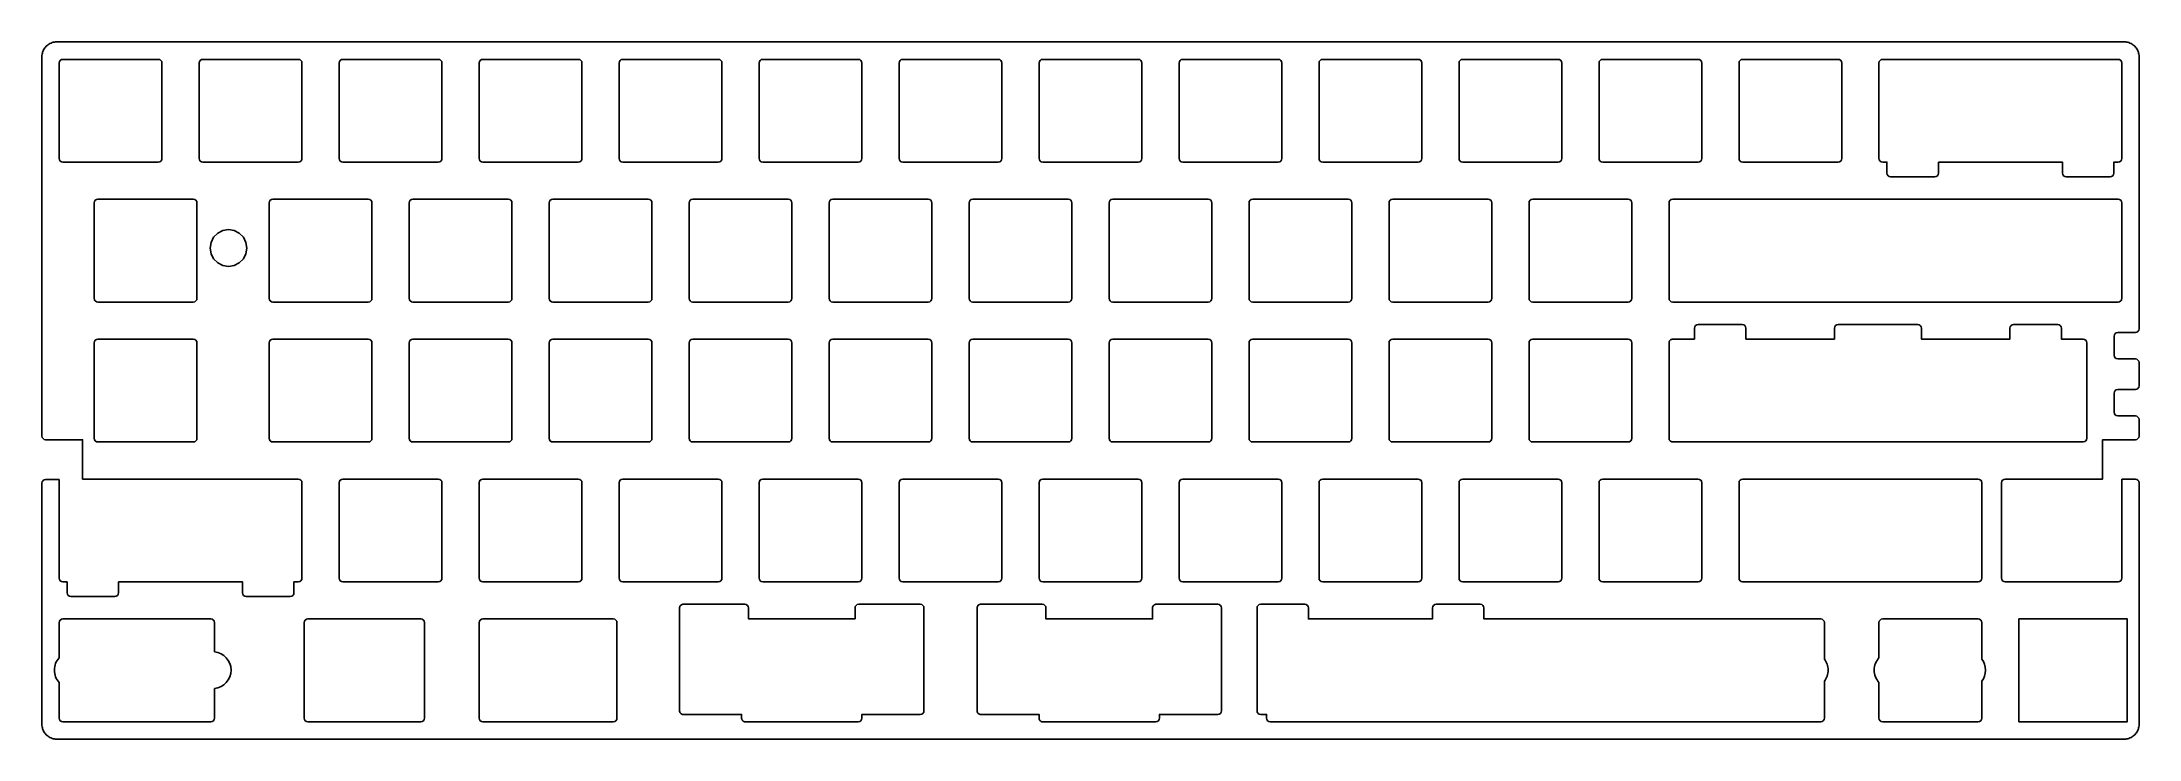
# Model space of a CAD drawing. Extents: x 32 to 318, y 5 to 100.
import ezdxf

# ---------------------------------------------------------------- set-up
doc = ezdxf.new("R2010")
doc.units = 0
doc.layers.get('0').update_dxf_attribs({"linetype": 'CONTINUOUS'})

msp = doc.modelspace()

# ---------------------------------------------------------------- linework, layer by layer
at = {"color": 1}
for points in [[(32.312917, 98.141032), (32.318914, 98.298018), (32.336906, 98.454298), (32.36795, 98.608108), (32.409931, 98.760155), (32.464964, 98.907263), (32.529875, 99.04908), (32.60678, 99.18631), (32.693916, 99.31719), (32.791988, 99.440309), (32.897821, 99.55602), (33.013885, 99.662206), (33.137004, 99.760278), (33.267884, 99.847061), (33.404762, 99.924319), (33.546931, 99.98923), (33.694039, 100.044263), (33.845733, 100.086244), (33.999896, 100.117288), (34.155824, 100.13528), (34.312809, 100.142335), (315.687309, 100.141277), (315.843236, 100.13528), (315.999164, 100.117288), (316.153327, 100.086244), (316.30608, 100.044263), (316.452129, 99.98923), (316.594298, 99.924319), (316.731176, 99.847061), (316.862056, 99.760278), (316.985175, 99.662206), (317.101239, 99.55602), (317.207072, 99.440309), (317.306202, 99.31719), (317.39228, 99.18631), (317.469185, 99.04908), (317.534096, 98.907263), (317.589129, 98.760155), (317.63111, 98.608108), (317.662154, 98.454298), (317.681204, 98.298018), (317.687201, 98.141032), (317.687201, 61.073705)], [(34.649006, 84.269139), (34.649006, 97.26932)], [(35.148891, 97.769205), (48.148719, 97.769205)], [(48.648957, 97.26932), (48.648957, 84.269139), (48.648957, 84.269139)], [(53.698958, 84.269139), (53.698958, 97.26932)], [(54.198843, 97.769205), (67.198672, 97.769205)], [(67.698909, 97.26932), (67.698909, 84.269139)], [(72.748911, 84.269139), (72.748911, 97.26932)], [(73.248795, 97.769205), (86.248624, 97.769205)], [(86.748862, 97.26932), (86.748862, 84.269139), (86.748862, 84.269139)], [(91.798863, 84.269139), (91.798863, 97.26932)], [(92.298748, 97.769205), (105.298576, 97.769205)], [(105.798814, 97.26932), (105.798814, 84.269139), (105.798814, 84.269139)], [(110.848815, 84.269139), (110.848815, 97.26932)], [(111.3487, 97.769205), (124.348529, 97.769205)], [(124.848766, 97.26932), (124.848766, 84.269139), (124.848766, 84.269139)], [(129.898768, 84.269139), (129.898768, 97.26932)], [(130.398653, 97.769205), (143.398481, 97.769205)], [(143.898719, 97.26932), (143.898719, 84.269139), (143.898719, 84.269139)], [(148.94872, 84.269139), (148.94872, 97.26932)], [(149.448605, 97.769205), (162.448434, 97.769205)], [(162.948671, 97.26932), (162.948671, 84.269139), (162.948671, 84.269139)], [(167.998673, 84.269139), (167.998673, 97.26932)], [(168.498557, 97.769205), (181.498386, 97.769205)], [(181.998624, 97.26932), (181.998624, 84.269139), (181.998624, 84.269139)], [(187.048625, 84.269139), (187.048625, 97.26932)], [(187.54851, 97.769205), (200.548338, 97.769205)], [(201.048576, 97.26932), (201.048576, 84.269139), (201.048576, 84.269139)], [(206.098577, 84.269139), (206.098577, 97.26932)], [(206.598462, 97.769205), (219.598291, 97.769205)], [(220.098528, 97.26932), (220.098528, 84.269139), (220.098528, 84.269139)], [(225.14853, 84.269139), (225.14853, 97.26932)], [(225.648414, 97.769205), (238.648243, 97.769205)], [(239.148481, 97.26932), (239.148481, 84.269139), (239.148481, 84.269139)], [(244.198482, 84.269139), (244.198482, 97.26932)], [(244.698367, 97.769205), (257.698195, 97.769205)], [(258.198433, 97.26932), (258.198433, 84.269139), (258.198433, 84.269139)], [(263.248434, 84.269139), (263.248434, 97.26932)], [(263.748319, 97.769205), (276.748148, 97.769205)], [(277.248385, 97.26932), (277.248385, 84.269139), (277.248385, 84.269139)], [(282.298387, 84.269139), (282.298387, 97.26932)], [(282.798272, 97.769205), (314.848053, 97.769205)], [(315.34829, 97.26932), (315.34829, 84.269139)], [(48.148719, 83.769254), (35.148891, 83.769254)], [(67.198672, 83.769254), (54.198843, 83.769254), (54.198843, 83.769254)], [(86.248624, 83.769254), (73.248795, 83.769254)], [(105.298576, 83.769254), (92.298748, 83.769254)], [(124.348529, 83.769254), (111.3487, 83.769254)], [(143.398481, 83.769254), (130.398653, 83.769254)], [(162.448434, 83.769254), (149.448605, 83.769254)], [(181.498386, 83.769254), (168.498557, 83.769254)], [(200.548338, 83.769254), (187.54851, 83.769254)], [(219.598291, 83.769254), (206.598462, 83.769254)], [(238.648243, 83.769254), (225.648414, 83.769254)], [(257.698195, 83.769254), (244.698367, 83.769254)], [(276.748148, 83.769254), (263.748319, 83.769254)], [(283.385292, 82.269246), (283.385292, 83.769254), (282.798272, 83.769254)], [(290.385092, 83.769254), (290.385092, 82.269246)], [(307.261233, 82.269246), (307.261233, 83.769254), (290.385092, 83.769254), (290.385092, 83.769254)], [(314.848053, 83.769254), (314.261032, 83.769254), (314.261032, 82.269246)], [(289.885207, 81.769362), (283.885177, 81.769362)], [(313.761147, 81.769362), (307.761118, 81.769362)], [(39.411494, 65.219186), (39.411494, 78.219368)], [(39.911379, 78.719253), (52.911207, 78.719253), (52.911207, 78.719253)], [(53.411445, 78.219368), (53.411445, 65.219186)], [(63.223934, 65.219186), (63.223934, 78.219368)], [(63.723819, 78.719253), (76.723648, 78.719253)], [(77.223886, 78.219368), (77.223886, 65.219186)], [(82.273887, 65.219186), (82.273887, 78.219368)], [(82.773772, 78.719253), (95.7736, 78.719253)], [(96.273838, 78.219368), (96.273838, 65.219186), (96.273838, 65.219186)], [(101.323839, 65.219186), (101.323839, 78.219368)], [(101.823724, 78.719253), (114.823553, 78.719253)], [(115.32379, 78.219368), (115.32379, 65.219186), (115.32379, 65.219186)], [(120.373792, 65.219186), (120.373792, 78.219368)], [(120.873676, 78.719253), (133.873505, 78.719253)], [(134.373743, 78.219368), (134.373743, 65.219186), (134.373743, 65.219186)], [(139.423744, 65.219186), (139.423744, 78.219368)], [(139.923629, 78.719253), (152.923457, 78.719253)], [(153.423695, 78.219368), (153.423695, 65.219186), (153.423695, 65.219186)], [(158.473696, 65.219186), (158.473696, 78.219368)], [(158.973581, 78.719253), (171.97341, 78.719253)], [(172.473647, 78.219368), (172.473647, 65.219186), (172.473647, 65.219186)], [(177.523649, 65.219186), (177.523649, 78.219368)], [(178.023534, 78.719253), (191.023362, 78.719253)], [(191.5236, 78.219368), (191.5236, 65.219186), (191.5236, 65.219186)], [(196.573601, 65.219186), (196.573601, 78.219368)], [(197.073486, 78.719253), (210.073315, 78.719253)], [(210.573552, 78.219368), (210.573552, 65.219186), (210.573552, 65.219186)], [(215.623553, 65.219186), (215.623553, 78.219368)], [(216.123438, 78.719253), (229.123267, 78.719253)], [(229.623505, 78.219368), (229.623505, 65.219186), (229.623505, 65.219186)], [(234.673506, 65.219186), (234.673506, 78.219368)], [(235.173391, 78.719253), (248.173219, 78.719253)], [(248.673457, 78.219368), (248.673457, 65.219186), (248.673457, 65.219186)], [(253.723458, 65.219186), (253.723458, 78.219368)], [(254.223343, 78.719253), (314.848053, 78.719253), (314.848053, 78.719253)], [(315.34829, 78.219368), (315.34829, 65.219186)], [(52.911207, 64.719301), (39.911379, 64.719301)], [(76.723648, 64.719301), (63.723819, 64.719301), (63.723819, 64.719301)], [(95.7736, 64.719301), (82.773772, 64.719301)], [(114.823553, 64.719301), (101.823724, 64.719301)], [(133.873505, 64.719301), (120.873676, 64.719301)], [(152.923457, 64.719301), (139.923629, 64.719301)], [(171.97341, 64.719301), (158.973581, 64.719301)], [(191.023362, 64.719301), (178.023534, 64.719301)], [(210.073315, 64.719301), (197.073486, 64.719301)], [(229.123267, 64.719301), (216.123438, 64.719301)], [(248.173219, 64.719301), (235.173391, 64.719301)], [(314.848053, 64.719301), (254.223343, 64.719301)], [(257.191608, 61.169308), (257.191608, 59.6693), (254.223343, 59.6693), (254.135502, 59.661539)], [(263.691522, 61.669192), (257.691493, 61.669192)], [(276.24156, 61.169308), (276.24156, 59.6693), (264.191407, 59.6693), (264.191407, 61.169308)], [(287.567462, 61.669192), (276.741445, 61.669192)], [(300.117501, 61.169308), (300.117501, 59.6693), (288.067347, 59.6693), (288.067347, 61.169308)], [(306.617415, 61.669192), (300.617385, 61.669192)], [(310.085565, 59.6693), (307.1173, 59.6693), (307.1173, 61.169308)], [(39.411494, 46.169234), (39.411494, 59.169415)], [(39.911379, 59.6693), (52.911207, 59.6693), (52.911207, 59.6693)], [(53.411445, 59.169415), (53.411445, 46.169234)], [(63.223934, 46.169234), (63.223934, 59.169415)], [(63.723819, 59.6693), (76.723648, 59.6693)], [(77.223886, 59.169415), (77.223886, 46.169234)], [(82.273887, 46.169234), (82.273887, 59.169415)], [(82.773772, 59.6693), (95.7736, 59.6693)], [(96.273838, 59.169415), (96.273838, 46.169234), (96.273838, 46.169234)], [(101.323839, 46.169234), (101.323839, 59.169415)], [(101.823724, 59.6693), (114.823553, 59.6693)], [(115.32379, 59.169415), (115.32379, 46.169234), (115.32379, 46.169234)], [(120.373792, 46.169234), (120.373792, 59.169415)], [(120.873676, 59.6693), (133.873505, 59.6693)], [(134.373743, 59.169415), (134.373743, 46.169234), (134.373743, 46.169234)], [(139.423744, 46.169234), (139.423744, 59.169415)], [(139.923629, 59.6693), (152.923457, 59.6693)], [(153.423695, 59.169415), (153.423695, 46.169234), (153.423695, 46.169234)], [(158.473696, 46.169234), (158.473696, 59.169415)], [(158.973581, 59.6693), (171.97341, 59.6693)], [(172.473647, 59.169415), (172.473647, 46.169234), (172.473647, 46.169234)], [(177.523649, 46.169234), (177.523649, 59.169415)], [(178.023534, 59.6693), (191.023362, 59.6693)], [(191.5236, 59.169415), (191.5236, 46.169234), (191.5236, 46.169234)], [(196.573601, 46.169234), (196.573601, 59.169415)], [(197.073486, 59.6693), (210.073315, 59.6693)], [(210.573552, 59.169415), (210.573552, 46.169234), (210.573552, 46.169234)], [(215.623553, 46.169234), (215.623553, 59.169415)], [(216.123438, 59.6693), (229.123267, 59.6693)], [(229.623505, 59.169415), (229.623505, 46.169234), (229.623505, 46.169234)], [(234.673506, 46.169234), (234.673506, 59.169415)], [(235.173391, 59.6693), (248.173219, 59.6693)], [(248.673457, 59.169415), (248.673457, 46.169234), (248.673457, 46.169234)], [(253.767908, 59.374379), (253.758383, 59.351801), (253.731219, 59.257257), (253.723458, 59.169415), (253.723458, 46.169234)], [(254.000388, 59.616384), (253.975341, 59.602625), (253.897024, 59.546887), (253.830702, 59.477037)], [(310.585802, 46.169234), (310.585802, 59.169415)], [(67.198672, 40.619348), (37.834934, 40.619348), (37.834934, 45.978382), (32.811744, 45.978382)], [(52.911207, 45.669349), (39.911379, 45.669349)], [(76.723648, 45.669349), (63.723819, 45.669349), (63.723819, 45.669349)], [(95.7736, 45.669349), (82.773772, 45.669349)], [(114.823553, 45.669349), (101.823724, 45.669349)], [(133.873505, 45.669349), (120.873676, 45.669349)], [(152.923457, 45.669349), (139.923629, 45.669349)], [(171.97341, 45.669349), (158.973581, 45.669349)], [(191.023362, 45.669349), (178.023534, 45.669349)], [(210.073315, 45.669349), (197.073486, 45.669349)], [(229.123267, 45.669349), (216.123438, 45.669349)], [(248.173219, 45.669349), (235.173391, 45.669349)], [(253.883619, 45.803757), (253.93971, 45.758954), (253.93971, 45.758954)], [(253.93971, 45.758954), (253.934772, 45.762129)], [(253.93971, 45.758954), (254.002152, 45.72156), (254.07553, 45.691927)], [(253.944649, 45.755074), (253.93971, 45.758954), (253.93971, 45.758954)], [(254.197943, 45.670055), (254.223343, 45.669349), (310.085565, 45.669349), (310.098617, 45.669349)], [(312.71728, 45.978382), (312.71728, 40.619348), (299.46698, 40.619348)], [(317.687201, 7.214551), (317.681204, 7.059329), (317.662154, 6.903402), (317.63111, 6.749238), (317.589129, 6.597544), (317.534096, 6.449378), (317.469185, 6.308267), (317.39228, 6.171389), (317.306202, 6.040509), (317.207072, 5.916332), (317.101239, 5.800268), (316.985175, 5.695493), (316.862056, 5.597421), (316.731176, 5.510286), (316.594298, 5.43338), (316.452129, 5.368469), (316.30608, 5.312378), (316.153327, 5.270397), (315.999164, 5.240411), (315.843236, 5.22242), (315.687309, 5.216422), (34.312809, 5.214306), (34.155824, 5.22242), (33.999896, 5.240411), (33.845733, 5.270397), (33.694039, 5.312378), (33.546931, 5.368469), (33.404762, 5.43338), (33.267884, 5.510286), (33.137004, 5.597421), (33.013885, 5.695493), (32.897821, 5.800268), (32.791988, 5.916332), (32.693916, 6.040509), (32.60678, 6.171389), (32.529875, 6.308267), (32.464964, 6.449378), (32.409931, 6.597544), (32.36795, 6.749238), (32.336906, 6.903402), (32.318914, 7.059329), (32.311859, 7.214551), (32.311859, 40.054199)], [(32.811744, 40.554437), (34.649006, 40.554437), (34.649006, 27.119282)], [(67.698909, 27.119282), (67.698909, 40.119463)], [(72.748911, 27.119282), (72.748911, 40.119463)], [(73.248795, 40.619348), (86.248624, 40.619348)], [(86.748862, 40.119463), (86.748862, 27.119282), (86.748862, 27.119282)], [(91.798863, 27.119282), (91.798863, 40.119463)], [(92.298748, 40.619348), (105.298576, 40.619348)], [(105.798814, 40.119463), (105.798814, 27.119282), (105.798814, 27.119282)], [(110.848815, 27.119282), (110.848815, 40.119463)], [(111.3487, 40.619348), (124.348529, 40.619348)], [(124.848766, 40.119463), (124.848766, 27.119282), (124.848766, 27.119282)], [(129.898768, 27.119282), (129.898768, 40.119463)], [(130.398653, 40.619348), (143.398481, 40.619348)], [(143.898719, 40.119463), (143.898719, 27.119282), (143.898719, 27.119282)], [(148.94872, 27.119282), (148.94872, 40.119463)], [(149.448605, 40.619348), (162.448434, 40.619348)], [(162.948671, 40.119463), (162.948671, 27.119282), (162.948671, 27.119282)], [(167.998673, 27.119282), (167.998673, 40.119463)], [(168.498557, 40.619348), (181.498386, 40.619348)], [(181.998624, 40.119463), (181.998624, 27.119282), (181.998624, 27.119282)], [(187.048625, 27.119282), (187.048625, 40.119463)], [(187.54851, 40.619348), (200.548338, 40.619348)], [(201.048576, 40.119463), (201.048576, 27.119282), (201.048576, 27.119282)], [(206.098577, 27.119282), (206.098577, 40.119463)], [(206.598462, 40.619348), (219.598291, 40.619348)], [(220.098528, 40.119463), (220.098528, 27.119282), (220.098528, 27.119282)], [(225.14853, 27.119282), (225.14853, 40.119463)], [(225.648414, 40.619348), (238.648243, 40.619348)], [(239.148481, 40.119463), (239.148481, 27.119282), (239.148481, 27.119282)], [(244.198482, 27.119282), (244.198482, 40.119463), (244.198482, 40.119463)], [(244.698367, 40.619348), (257.698195, 40.619348)], [(258.198433, 40.119463), (258.198433, 27.119282)], [(263.248434, 27.119282), (263.248434, 40.119463)], [(263.748319, 40.619348), (295.7981, 40.619348)], [(296.298338, 40.119463), (296.298338, 27.119282)], [(298.967095, 40.119463), (298.967095, 27.119282)], [(315.34829, 40.619348), (317.187316, 40.619348)], [(315.34829, 27.119282), (315.34829, 40.619348)], [(35.148891, 26.619397), (35.735911, 26.619397), (35.735911, 25.119389)], [(42.735711, 25.119389), (42.735711, 26.619397), (59.611852, 26.619397), (59.611852, 25.119389)], [(66.611651, 25.119389), (66.611651, 26.619397), (67.198672, 26.619397)], [(86.248624, 26.619397), (73.248795, 26.619397)], [(105.298576, 26.619397), (92.298748, 26.619397)], [(124.348529, 26.619397), (111.3487, 26.619397)], [(143.398481, 26.619397), (130.398653, 26.619397)], [(162.448434, 26.619397), (149.448605, 26.619397)], [(181.498386, 26.619397), (168.498557, 26.619397)], [(200.548338, 26.619397), (187.54851, 26.619397)], [(219.598291, 26.619397), (206.598462, 26.619397)], [(238.648243, 26.619397), (225.648414, 26.619397)], [(257.698195, 26.619397), (244.698367, 26.619397)], [(295.7981, 26.619397), (263.748319, 26.619397), (263.748319, 26.619397)], [(299.46698, 26.619397), (314.848053, 26.619397)], [(36.235796, 24.619504), (42.235826, 24.619504)], [(60.111737, 24.619504), (66.111766, 24.619504)], [(119.166942, 23.350566), (119.123903, 23.274366), (119.097798, 23.197461), (119.087214, 23.157244), (119.079453, 23.069403), (119.079453, 9.069452), (119.085098, 8.993605), (119.109086, 8.900824), (119.140131, 8.832033)], [(127.960611, 23.569288), (119.579338, 23.569288), (119.503844, 23.563643), (119.439286, 23.549179), (119.352502, 23.514254)], [(142.955393, 21.569395), (128.460496, 21.569395), (128.460496, 23.069403)], [(151.836552, 23.569288), (143.455278, 23.569288), (143.455278, 23.569288)], [(152.336437, 9.069452), (152.336437, 23.069403)], [(159.562013, 23.10468), (159.560602, 23.069403), (159.560602, 9.069452)], [(159.691129, 23.404894), (159.647385, 23.347744), (159.610343, 23.285302)], [(159.912673, 23.54671), (159.878101, 23.534363)], [(168.44176, 23.569288), (160.060487, 23.569288), (159.992401, 23.564702)], [(183.436542, 21.569395), (168.941645, 21.569395), (168.941645, 23.069403)], [(183.437248, 23.094803), (183.436542, 23.082103), (183.436542, 21.569395), (183.436542, 21.569395)], [(183.610108, 23.446874), (183.558956, 23.395721), (183.522267, 23.348097), (183.476053, 23.263077), (183.45912, 23.217216)], [(192.317701, 23.569288), (183.936427, 23.569288), (183.871163, 23.564702), (183.788614, 23.54671), (183.707828, 23.513196)], [(192.817585, 9.069452), (192.817585, 23.069403)], [(197.660507, 9.069452), (197.660507, 23.069403)], [(198.160392, 23.569288), (204.160421, 23.569288)], [(204.660306, 23.069403), (204.660306, 21.569395), (219.598291, 21.569395)], [(221.536447, 23.069403), (221.536447, 21.569395), (219.598291, 21.569395)], [(228.036361, 23.569288), (222.036332, 23.569288)], [(274.366904, 21.569395), (228.536246, 21.569395), (228.536246, 23.069403)], [(34.649006, 21.069511), (34.649006, 16.284092)], [(55.292451, 21.569395), (35.148891, 21.569395), (35.148891, 21.569395)], [(55.792689, 17.095126), (55.792689, 21.069511)], [(67.986423, 21.069511), (67.986423, 8.069329)], [(83.86738, 21.569395), (68.486307, 21.569395), (68.486307, 21.569395)], [(84.367618, 8.069329), (84.367618, 21.069511)], [(91.798863, 21.069511), (91.798863, 8.069329)], [(110.061065, 21.569395), (92.298748, 21.569395), (92.298748, 21.569395)], [(110.561302, 8.069329), (110.561302, 21.069511)], [(274.867141, 16.117934), (274.867141, 21.069511)], [(282.298387, 21.069511), (282.298387, 16.283739)], [(295.7981, 21.569395), (282.798272, 21.569395)], [(296.298338, 16.110526), (296.298338, 21.069511)], [(34.649006, 12.928831), (34.649006, 8.069329)], [(55.792689, 8.069329), (55.792689, 12.11815)], [(274.867141, 8.069329), (274.867141, 13.094989)], [(282.298387, 12.928831), (282.298387, 8.069329)], [(296.298338, 8.069329), (296.298338, 13.102397)], [(119.209981, 8.733961), (119.243847, 8.700094)], [(119.387427, 8.608372), (119.496083, 8.576975), (119.579338, 8.569567), (127.517524, 8.569567), (127.517524, 8.069329), (127.521404, 8.006182), (127.537279, 7.934921), (127.555976, 7.878124), (127.587021, 7.816388)], [(143.898719, 8.069329), (143.898719, 8.569567), (151.836552, 8.569567)], [(159.575066, 8.950213), (159.612813, 8.848613), (159.618457, 8.836972)], [(159.667846, 8.761477), (159.734168, 8.69198), (159.791671, 8.648942), (159.840354, 8.622836), (159.912673, 8.592145), (159.984993, 8.575211), (160.060487, 8.569567), (167.998673, 8.569567), (167.998673, 8.069329), (168.004317, 7.993835), (168.029011, 7.898232)], [(184.379868, 8.069329), (184.379868, 8.569567), (192.317701, 8.569567)], [(198.954845, 8.069329), (198.954845, 8.569567), (198.160392, 8.569567)], [(35.148891, 7.569444), (55.292451, 7.569444)], [(68.486307, 7.569444), (83.86738, 7.569444)], [(92.298748, 7.569444), (110.061065, 7.569444)], [(127.645229, 7.737013), (127.69109, 7.691858), (127.755295, 7.644586), (127.812445, 7.613894), (127.905226, 7.582144), (127.992009, 7.57015), (128.017409, 7.569444), (143.398481, 7.569444)], [(168.073108, 7.808274), (168.077695, 7.800866), (168.136961, 7.725725)], [(168.253377, 7.634355), (168.304883, 7.608955), (168.398369, 7.579675)], [(168.498557, 7.569444), (183.87963, 7.569444)], [(223.26717, 7.569444), (199.45473, 7.569444)], [(223.26717, 7.569444), (274.366904, 7.569444)], [(282.798272, 7.569444), (295.7981, 7.569444)]]:
    msp.add_lwpolyline(points, dxfattribs=at)
for points in [[(56.92722, 74.456297), (56.231191, 74.101403), (55.676978, 73.548602), (55.32279, 72.851514), (55.200729, 72.077875), (55.32279, 71.307057), (55.676978, 70.60997), (56.231191, 70.057169), (56.92722, 69.702275), (57.701212, 69.578098), (58.473441, 69.702275), (59.170528, 70.057169), (59.721918, 70.60997), (60.078928, 71.307057), (60.200989, 72.077875), (60.078928, 72.851514), (59.721918, 73.548602), (59.170528, 74.101403), (58.473441, 74.456297), (57.701212, 74.578357), (56.92722, 74.456297)], [(301.342695, 7.578264), (301.342695, 21.578215), (316.084888, 21.578215), (316.084888, 7.578264), (301.342695, 7.578264)], [(296.298338, 16.110526)]]:
    msp.add_lwpolyline(points, close=True, dxfattribs=at)
for points in [[(32.311859, 46.478267), (32.311859, 51.818603), (32.312917, 98.141032), (32.312917, 98.141032)], [(34.649006, 97.26932), (34.649006, 97.543428), (34.874783, 97.769205), (35.148891, 97.769205)], [(48.148719, 97.769205), (48.42318, 97.769205), (48.648957, 97.543428), (48.648957, 97.26932)], [(53.698958, 97.26932), (53.698958, 97.543428), (53.924735, 97.769205), (54.198843, 97.769205)], [(67.198672, 97.769205), (67.473132, 97.769205), (67.698909, 97.543428), (67.698909, 97.26932)], [(72.748911, 97.26932), (72.748911, 97.543428), (72.974688, 97.769205), (73.248795, 97.769205)], [(86.248624, 97.769205), (86.523085, 97.769205), (86.748862, 97.543428), (86.748862, 97.26932)], [(91.798863, 97.26932), (91.798863, 97.543428), (92.02464, 97.769205), (92.298748, 97.769205)], [(105.298576, 97.769205), (105.573037, 97.769205), (105.798814, 97.543428), (105.798814, 97.26932)], [(110.848815, 97.26932), (110.848815, 97.543428), (111.074593, 97.769205), (111.3487, 97.769205)], [(124.348529, 97.769205), (124.622989, 97.769205), (124.848766, 97.543428), (124.848766, 97.26932)], [(129.898768, 97.26932), (129.898768, 97.543428), (130.124545, 97.769205), (130.398653, 97.769205)], [(143.398481, 97.769205), (143.672942, 97.769205), (143.898719, 97.543428), (143.898719, 97.26932)], [(148.94872, 97.26932), (148.94872, 97.543428), (149.174497, 97.769205), (149.448605, 97.769205)], [(162.448434, 97.769205), (162.722894, 97.769205), (162.948671, 97.543428), (162.948671, 97.26932)], [(167.998673, 97.26932), (167.998673, 97.543428), (168.22445, 97.769205), (168.498557, 97.769205)], [(181.498386, 97.769205), (181.772846, 97.769205), (181.998624, 97.543428), (181.998624, 97.26932)], [(187.048625, 97.26932), (187.048625, 97.543428), (187.274402, 97.769205), (187.54851, 97.769205)], [(200.548338, 97.769205), (200.822799, 97.769205), (201.048576, 97.543428), (201.048576, 97.26932)], [(206.098577, 97.26932), (206.098577, 97.543428), (206.324354, 97.769205), (206.598462, 97.769205)], [(219.598291, 97.769205), (219.872751, 97.769205), (220.098528, 97.543428), (220.098528, 97.26932)], [(225.14853, 97.26932), (225.14853, 97.543428), (225.374307, 97.769205), (225.648414, 97.769205)], [(238.648243, 97.769205), (238.922704, 97.769205), (239.148481, 97.543428), (239.148481, 97.26932)], [(244.198482, 97.26932), (244.198482, 97.543428), (244.424259, 97.769205), (244.698367, 97.769205)], [(257.698195, 97.769205), (257.972656, 97.769205), (258.198433, 97.543428), (258.198433, 97.26932)], [(263.248434, 97.26932), (263.248434, 97.543428), (263.474212, 97.769205), (263.748319, 97.769205)], [(276.748148, 97.769205), (277.022608, 97.769205), (277.248385, 97.543428), (277.248385, 97.26932)], [(282.298387, 97.26932), (282.298387, 97.543428), (282.524164, 97.769205), (282.798272, 97.769205)], [(314.848053, 97.769205), (315.122513, 97.769205), (315.34829, 97.543428), (315.34829, 97.26932)], [(35.148891, 83.769254), (34.874783, 83.769254), (34.649006, 83.995031), (34.649006, 84.269139)], [(48.648957, 84.269139), (48.648957, 83.995031), (48.42318, 83.769254), (48.148719, 83.769254)], [(54.198843, 83.769254), (53.924735, 83.769254), (53.698958, 83.995031), (53.698958, 84.269139)], [(67.698909, 84.269139), (67.698909, 83.995031), (67.473132, 83.769254), (67.198672, 83.769254)], [(73.248795, 83.769254), (72.974688, 83.769254), (72.748911, 83.995031), (72.748911, 84.269139)], [(86.748862, 84.269139), (86.748862, 83.995031), (86.523085, 83.769254), (86.248624, 83.769254)], [(92.298748, 83.769254), (92.02464, 83.769254), (91.798863, 83.995031), (91.798863, 84.269139)], [(105.798814, 84.269139), (105.798814, 83.995031), (105.573037, 83.769254), (105.298576, 83.769254)], [(111.3487, 83.769254), (111.074593, 83.769254), (110.848815, 83.995031), (110.848815, 84.269139)], [(124.848766, 84.269139), (124.848766, 83.995031), (124.622989, 83.769254), (124.348529, 83.769254)], [(130.398653, 83.769254), (130.124545, 83.769254), (129.898768, 83.995031), (129.898768, 84.269139)], [(143.898719, 84.269139), (143.898719, 83.995031), (143.672942, 83.769254), (143.398481, 83.769254)], [(149.448605, 83.769254), (149.174497, 83.769254), (148.94872, 83.995031), (148.94872, 84.269139)], [(162.948671, 84.269139), (162.948671, 83.995031), (162.722894, 83.769254), (162.448434, 83.769254)], [(168.498557, 83.769254), (168.22445, 83.769254), (167.998673, 83.995031), (167.998673, 84.269139)], [(181.998624, 84.269139), (181.998624, 83.995031), (181.772846, 83.769254), (181.498386, 83.769254)], [(187.54851, 83.769254), (187.274402, 83.769254), (187.048625, 83.995031), (187.048625, 84.269139)], [(201.048576, 84.269139), (201.048576, 83.995031), (200.822799, 83.769254), (200.548338, 83.769254)], [(206.598462, 83.769254), (206.324354, 83.769254), (206.098577, 83.995031), (206.098577, 84.269139)], [(220.098528, 84.269139), (220.098528, 83.995031), (219.872751, 83.769254), (219.598291, 83.769254)], [(225.648414, 83.769254), (225.374307, 83.769254), (225.14853, 83.995031), (225.14853, 84.269139)], [(239.148481, 84.269139), (239.148481, 83.995031), (238.922704, 83.769254), (238.648243, 83.769254)], [(244.698367, 83.769254), (244.424259, 83.769254), (244.198482, 83.995031), (244.198482, 84.269139)], [(258.198433, 84.269139), (258.198433, 83.995031), (257.972656, 83.769254), (257.698195, 83.769254)], [(263.748319, 83.769254), (263.474212, 83.769254), (263.248434, 83.995031), (263.248434, 84.269139)], [(277.248385, 84.269139), (277.248385, 83.995031), (277.022608, 83.769254), (276.748148, 83.769254)], [(282.798272, 83.769254), (282.524164, 83.769254), (282.298387, 83.995031), (282.298387, 84.269139)], [(315.34829, 84.269139), (315.34829, 83.995031), (315.122513, 83.769254), (314.848053, 83.769254)], [(283.885177, 81.769362), (283.61107, 81.769362), (283.385292, 81.994786), (283.385292, 82.269246)], [(290.385092, 82.269246), (290.385092, 81.994786), (290.159667, 81.769362), (289.885207, 81.769362)], [(307.761118, 81.769362), (307.48701, 81.769362), (307.261233, 81.994786), (307.261233, 82.269246)], [(314.261032, 82.269246), (314.261032, 81.994786), (314.035607, 81.769362), (313.761147, 81.769362)], [(39.411494, 78.219368), (39.411494, 78.493475), (39.637271, 78.719253), (39.911379, 78.719253)], [(52.911207, 78.719253), (53.185668, 78.719253), (53.411445, 78.493475), (53.411445, 78.219368)], [(63.223934, 78.219368), (63.223934, 78.493475), (63.449712, 78.719253), (63.723819, 78.719253)], [(76.723648, 78.719253), (76.998108, 78.719253), (77.223886, 78.493475), (77.223886, 78.219368)], [(82.273887, 78.219368), (82.273887, 78.493475), (82.499664, 78.719253), (82.773772, 78.719253)], [(95.7736, 78.719253), (96.048061, 78.719253), (96.273838, 78.493475), (96.273838, 78.219368)], [(101.323839, 78.219368), (101.323839, 78.493475), (101.549616, 78.719253), (101.823724, 78.719253)], [(114.823553, 78.719253), (115.098013, 78.719253), (115.32379, 78.493475), (115.32379, 78.219368)], [(120.373792, 78.219368), (120.373792, 78.493475), (120.599569, 78.719253), (120.873676, 78.719253)], [(133.873505, 78.719253), (134.147965, 78.719253), (134.373743, 78.493475), (134.373743, 78.219368)], [(139.423744, 78.219368), (139.423744, 78.493475), (139.649521, 78.719253), (139.923629, 78.719253)], [(152.923457, 78.719253), (153.197918, 78.719253), (153.423695, 78.493475), (153.423695, 78.219368)], [(158.473696, 78.219368), (158.473696, 78.493475), (158.699474, 78.719253), (158.973581, 78.719253)], [(171.97341, 78.719253), (172.24787, 78.719253), (172.473647, 78.493475), (172.473647, 78.219368)], [(177.523649, 78.219368), (177.523649, 78.493475), (177.749426, 78.719253), (178.023534, 78.719253)], [(191.023362, 78.719253), (191.297823, 78.719253), (191.5236, 78.493475), (191.5236, 78.219368)], [(196.573601, 78.219368), (196.573601, 78.493475), (196.799378, 78.719253), (197.073486, 78.719253)], [(210.073315, 78.719253), (210.347775, 78.719253), (210.573552, 78.493475), (210.573552, 78.219368)], [(215.623553, 78.219368), (215.623553, 78.493475), (215.849331, 78.719253), (216.123438, 78.719253)], [(229.123267, 78.719253), (229.397727, 78.719253), (229.623505, 78.493475), (229.623505, 78.219368)], [(234.673506, 78.219368), (234.673506, 78.493475), (234.899283, 78.719253), (235.173391, 78.719253)], [(248.173219, 78.719253), (248.44768, 78.719253), (248.673457, 78.493475), (248.673457, 78.219368)], [(253.723458, 78.219368), (253.723458, 78.493475), (253.949235, 78.719253), (254.223343, 78.719253)], [(314.848053, 78.719253), (315.122513, 78.719253), (315.34829, 78.493475), (315.34829, 78.219368)], [(39.911379, 64.719301), (39.637271, 64.719301), (39.411494, 64.945079), (39.411494, 65.219186)], [(53.411445, 65.219186), (53.411445, 64.945079), (53.185668, 64.719301), (52.911207, 64.719301)], [(63.723819, 64.719301), (63.449712, 64.719301), (63.223934, 64.945079), (63.223934, 65.219186)], [(77.223886, 65.219186), (77.223886, 64.945079), (76.998108, 64.719301), (76.723648, 64.719301)], [(82.773772, 64.719301), (82.499664, 64.719301), (82.273887, 64.945079), (82.273887, 65.219186)], [(96.273838, 65.219186), (96.273838, 64.945079), (96.048061, 64.719301), (95.7736, 64.719301)], [(101.823724, 64.719301), (101.549616, 64.719301), (101.323839, 64.945079), (101.323839, 65.219186)], [(115.32379, 65.219186), (115.32379, 64.945079), (115.098013, 64.719301), (114.823553, 64.719301)], [(120.873676, 64.719301), (120.599569, 64.719301), (120.373792, 64.945079), (120.373792, 65.219186)], [(134.373743, 65.219186), (134.373743, 64.945079), (134.147965, 64.719301), (133.873505, 64.719301)], [(139.923629, 64.719301), (139.649521, 64.719301), (139.423744, 64.945079), (139.423744, 65.219186)], [(153.423695, 65.219186), (153.423695, 64.945079), (153.197918, 64.719301), (152.923457, 64.719301)], [(158.973581, 64.719301), (158.699474, 64.719301), (158.473696, 64.945079), (158.473696, 65.219186)], [(172.473647, 65.219186), (172.473647, 64.945079), (172.24787, 64.719301), (171.97341, 64.719301)], [(178.023534, 64.719301), (177.749426, 64.719301), (177.523649, 64.945079), (177.523649, 65.219186)], [(191.5236, 65.219186), (191.5236, 64.945079), (191.297823, 64.719301), (191.023362, 64.719301)], [(197.073486, 64.719301), (196.799378, 64.719301), (196.573601, 64.945079), (196.573601, 65.219186)], [(210.573552, 65.219186), (210.573552, 64.945079), (210.347775, 64.719301), (210.073315, 64.719301)], [(216.123438, 64.719301), (215.849331, 64.719301), (215.623553, 64.945079), (215.623553, 65.219186)], [(229.623505, 65.219186), (229.623505, 64.945079), (229.397727, 64.719301), (229.123267, 64.719301)], [(235.173391, 64.719301), (234.899283, 64.719301), (234.673506, 64.945079), (234.673506, 65.219186)], [(248.673457, 65.219186), (248.673457, 64.945079), (248.44768, 64.719301), (248.173219, 64.719301)], [(254.223343, 64.719301), (253.949235, 64.719301), (253.723458, 64.945079), (253.723458, 65.219186)], [(315.34829, 65.219186), (315.34829, 64.945079), (315.122513, 64.719301), (314.848053, 64.719301)], [(257.691493, 61.669192), (257.417385, 61.669192), (257.191608, 61.443415), (257.191608, 61.169308)], [(264.191407, 61.169308), (264.191407, 61.443415), (263.965983, 61.669192), (263.691522, 61.669192)], [(276.741445, 61.669192), (276.467337, 61.669192), (276.24156, 61.443415), (276.24156, 61.169308)], [(288.067347, 61.169308), (288.067347, 61.443415), (287.841923, 61.669192), (287.567462, 61.669192)], [(300.617385, 61.669192), (300.343278, 61.669192), (300.117501, 61.443415), (300.117501, 61.169308)], [(307.1173, 61.169308), (307.1173, 61.443415), (306.891875, 61.669192), (306.617415, 61.669192)], [(314.7842, 60.57382), (314.508328, 60.57382), (314.284315, 60.349807), (314.284315, 60.073583)], [(314.284315, 60.073583), (314.284315, 59.387431), (314.284315, 58.160121), (314.284315, 57.473617)], [(317.187316, 60.57382), (316.542793, 60.57382), (315.428723, 60.57382), (314.7842, 60.57382)], [(317.540799, 60.720223), (317.44696, 60.626384), (317.31996, 60.57382), (317.187316, 60.57382)], [(317.687201, 61.073705), (317.687201, 60.941061), (317.634637, 60.814061), (317.540799, 60.720223)], [(39.411494, 59.169415), (39.411494, 59.443523), (39.637271, 59.6693), (39.911379, 59.6693)], [(52.911207, 59.6693), (53.185668, 59.6693), (53.411445, 59.443523), (53.411445, 59.169415)], [(63.223934, 59.169415), (63.223934, 59.443523), (63.449712, 59.6693), (63.723819, 59.6693)], [(76.723648, 59.6693), (76.998108, 59.6693), (77.223886, 59.443523), (77.223886, 59.169415)], [(82.273887, 59.169415), (82.273887, 59.443523), (82.499664, 59.6693), (82.773772, 59.6693)], [(95.7736, 59.6693), (96.048061, 59.6693), (96.273838, 59.443523), (96.273838, 59.169415)], [(101.323839, 59.169415), (101.323839, 59.443523), (101.549616, 59.6693), (101.823724, 59.6693)], [(114.823553, 59.6693), (115.098013, 59.6693), (115.32379, 59.443523), (115.32379, 59.169415)], [(120.373792, 59.169415), (120.373792, 59.443523), (120.599569, 59.6693), (120.873676, 59.6693)], [(133.873505, 59.6693), (134.147965, 59.6693), (134.373743, 59.443523), (134.373743, 59.169415)], [(139.423744, 59.169415), (139.423744, 59.443523), (139.649521, 59.6693), (139.923629, 59.6693)], [(152.923457, 59.6693), (153.197918, 59.6693), (153.423695, 59.443523), (153.423695, 59.169415)], [(158.473696, 59.169415), (158.473696, 59.443523), (158.699474, 59.6693), (158.973581, 59.6693)], [(171.97341, 59.6693), (172.24787, 59.6693), (172.473647, 59.443523), (172.473647, 59.169415)], [(177.523649, 59.169415), (177.523649, 59.443523), (177.749426, 59.6693), (178.023534, 59.6693)], [(191.023362, 59.6693), (191.297823, 59.6693), (191.5236, 59.443523), (191.5236, 59.169415)], [(196.573601, 59.169415), (196.573601, 59.443523), (196.799378, 59.6693), (197.073486, 59.6693)], [(210.073315, 59.6693), (210.347775, 59.6693), (210.573552, 59.443523), (210.573552, 59.169415)], [(215.623553, 59.169415), (215.623553, 59.443523), (215.849331, 59.6693), (216.123438, 59.6693)], [(229.123267, 59.6693), (229.397727, 59.6693), (229.623505, 59.443523), (229.623505, 59.169415)], [(234.673506, 59.169415), (234.673506, 59.443523), (234.899283, 59.6693), (235.173391, 59.6693)], [(248.173219, 59.6693), (248.44768, 59.6693), (248.673457, 59.443523), (248.673457, 59.169415)], [(253.830702, 59.477037), (253.805655, 59.44564), (253.784489, 59.411068), (253.767908, 59.374379)], [(254.135502, 59.661539), (254.087877, 59.65272), (254.042369, 59.63755), (254.000388, 59.616384)], [(310.585802, 59.169415), (310.585802, 59.443523), (310.360025, 59.6693), (310.085565, 59.6693)], [(314.284315, 57.473617), (314.284315, 57.197745), (314.508328, 56.973732), (314.7842, 56.973732)], [(314.7842, 56.973732), (315.428723, 56.973732), (316.542793, 56.973732), (317.187316, 56.973732)], [(317.187316, 56.973732), (317.31996, 56.973732), (317.44696, 56.921168), (317.540799, 56.82733)], [(317.540799, 56.82733), (317.634637, 56.733491), (317.687201, 56.606491), (317.687201, 56.473847)], [(317.687201, 56.473847), (317.687201, 55.673396), (317.687201, 54.113064), (317.687201, 53.312613)], [(314.7842, 52.812728), (314.508328, 52.812728), (314.284315, 52.588715), (314.284315, 52.312491)], [(314.284315, 52.312491), (314.284315, 51.62634), (314.284315, 50.399029), (314.284315, 49.712525)], [(317.187316, 52.812728), (316.542793, 52.812728), (315.428723, 52.812728), (314.7842, 52.812728)], [(317.540799, 52.959131), (317.44696, 52.865292), (317.31996, 52.812728), (317.187316, 52.812728)], [(317.687201, 53.312613), (317.687201, 53.179969), (317.634637, 53.05297), (317.540799, 52.959131)], [(314.284315, 49.712525), (314.284315, 49.436654), (314.508328, 49.21264), (314.7842, 49.21264)], [(314.7842, 49.21264), (315.428723, 49.21264), (316.542793, 49.21264), (317.187316, 49.21264)], [(317.187316, 49.21264), (317.31996, 49.21264), (317.44696, 49.160076), (317.540799, 49.066238)], [(317.540799, 49.066238), (317.634637, 48.972399), (317.687201, 48.845399), (317.687201, 48.712755)], [(317.687201, 48.712755), (317.687201, 47.923593), (317.687201, 46.478267), (317.687201, 46.478267)], [(32.458261, 46.124784), (32.364423, 46.218623), (32.311859, 46.345622), (32.311859, 46.478267)], [(32.811744, 45.978382), (32.679452, 45.978382), (32.5521, 46.030945), (32.458261, 46.124784)], [(39.911379, 45.669349), (39.637271, 45.669349), (39.411494, 45.895126), (39.411494, 46.169234)], [(53.411445, 46.169234), (53.411445, 45.895126), (53.185668, 45.669349), (52.911207, 45.669349)], [(63.723819, 45.669349), (63.449712, 45.669349), (63.223934, 45.895126), (63.223934, 46.169234)], [(77.223886, 46.169234), (77.223886, 45.895126), (76.998108, 45.669349), (76.723648, 45.669349)], [(82.773772, 45.669349), (82.499664, 45.669349), (82.273887, 45.895126), (82.273887, 46.169234)], [(96.273838, 46.169234), (96.273838, 45.895126), (96.048061, 45.669349), (95.7736, 45.669349)], [(101.823724, 45.669349), (101.549616, 45.669349), (101.323839, 45.895126), (101.323839, 46.169234)], [(115.32379, 46.169234), (115.32379, 45.895126), (115.098013, 45.669349), (114.823553, 45.669349)], [(120.873676, 45.669349), (120.599569, 45.669349), (120.373792, 45.895126), (120.373792, 46.169234)], [(134.373743, 46.169234), (134.373743, 45.895126), (134.147965, 45.669349), (133.873505, 45.669349)], [(139.923629, 45.669349), (139.649521, 45.669349), (139.423744, 45.895126), (139.423744, 46.169234)], [(153.423695, 46.169234), (153.423695, 45.895126), (153.197918, 45.669349), (152.923457, 45.669349)], [(158.973581, 45.669349), (158.699474, 45.669349), (158.473696, 45.895126), (158.473696, 46.169234)], [(172.473647, 46.169234), (172.473647, 45.895126), (172.24787, 45.669349), (171.97341, 45.669349)], [(178.023534, 45.669349), (177.749426, 45.669349), (177.523649, 45.895126), (177.523649, 46.169234)], [(191.5236, 46.169234), (191.5236, 45.895126), (191.297823, 45.669349), (191.023362, 45.669349)], [(197.073486, 45.669349), (196.799378, 45.669349), (196.573601, 45.895126), (196.573601, 46.169234)], [(210.573552, 46.169234), (210.573552, 45.895126), (210.347775, 45.669349), (210.073315, 45.669349)], [(216.123438, 45.669349), (215.849331, 45.669349), (215.623553, 45.895126), (215.623553, 46.169234)], [(229.623505, 46.169234), (229.623505, 45.895126), (229.397727, 45.669349), (229.123267, 45.669349)], [(235.173391, 45.669349), (234.899283, 45.669349), (234.673506, 45.895126), (234.673506, 46.169234)], [(248.673457, 46.169234), (248.673457, 45.895126), (248.44768, 45.669349), (248.173219, 45.669349)], [(253.723458, 46.169234), (253.723458, 46.025654), (253.785194, 45.895126), (253.883619, 45.803757)], [(253.934772, 45.762129), (253.937947, 45.75966), (253.941122, 45.757543), (253.944649, 45.755074)], [(254.07553, 45.691927), (254.114335, 45.67958), (254.155257, 45.672171), (254.197943, 45.670055)], [(310.098617, 45.669349), (310.36708, 45.676405), (310.585802, 45.89936), (310.585802, 46.169234)], [(317.187316, 45.978382), (315.926492, 45.978382), (312.71728, 45.978382), (312.71728, 45.978382)], [(317.687201, 46.478267), (317.687201, 46.202042), (317.463188, 45.978382), (317.187316, 45.978382)], [(32.311859, 40.054199), (32.311859, 40.186843), (32.364423, 40.314196), (32.458261, 40.408034)], [(32.458261, 40.408034), (32.5521, 40.50152), (32.679452, 40.554437), (32.811744, 40.554437)], [(67.698909, 40.119463), (67.698909, 40.393571), (67.473132, 40.619348), (67.198672, 40.619348)], [(72.748911, 40.119463), (72.748911, 40.393571), (72.974688, 40.619348), (73.248795, 40.619348)], [(86.248624, 40.619348), (86.523085, 40.619348), (86.748862, 40.393571), (86.748862, 40.119463)], [(91.798863, 40.119463), (91.798863, 40.393571), (92.02464, 40.619348), (92.298748, 40.619348)], [(105.298576, 40.619348), (105.573037, 40.619348), (105.798814, 40.393571), (105.798814, 40.119463)], [(110.848815, 40.119463), (110.848815, 40.393571), (111.074593, 40.619348), (111.3487, 40.619348)], [(124.348529, 40.619348), (124.622989, 40.619348), (124.848766, 40.393571), (124.848766, 40.119463)], [(129.898768, 40.119463), (129.898768, 40.393571), (130.124545, 40.619348), (130.398653, 40.619348)], [(143.398481, 40.619348), (143.672942, 40.619348), (143.898719, 40.393571), (143.898719, 40.119463)], [(148.94872, 40.119463), (148.94872, 40.393571), (149.174497, 40.619348), (149.448605, 40.619348)], [(162.448434, 40.619348), (162.722894, 40.619348), (162.948671, 40.393571), (162.948671, 40.119463)], [(167.998673, 40.119463), (167.998673, 40.393571), (168.22445, 40.619348), (168.498557, 40.619348)], [(181.498386, 40.619348), (181.772846, 40.619348), (181.998624, 40.393571), (181.998624, 40.119463)], [(187.048625, 40.119463), (187.048625, 40.393571), (187.274402, 40.619348), (187.54851, 40.619348)], [(200.548338, 40.619348), (200.822799, 40.619348), (201.048576, 40.393571), (201.048576, 40.119463)], [(206.098577, 40.119463), (206.098577, 40.393571), (206.324354, 40.619348), (206.598462, 40.619348)], [(219.598291, 40.619348), (219.872751, 40.619348), (220.098528, 40.393571), (220.098528, 40.119463)], [(225.14853, 40.119463), (225.14853, 40.393571), (225.374307, 40.619348), (225.648414, 40.619348)], [(238.648243, 40.619348), (238.922704, 40.619348), (239.148481, 40.393571), (239.148481, 40.119463)], [(244.198482, 40.119463), (244.198482, 40.395334), (244.422143, 40.619348), (244.698367, 40.619348)], [(257.698195, 40.619348), (257.97442, 40.619348), (258.198433, 40.395334), (258.198433, 40.119463)], [(263.248434, 40.119463), (263.248434, 40.393571), (263.474212, 40.619348), (263.748319, 40.619348)], [(295.7981, 40.619348), (296.072561, 40.619348), (296.298338, 40.393571), (296.298338, 40.119463)], [(299.46698, 40.619348), (299.192872, 40.619348), (298.967095, 40.393571), (298.967095, 40.119463)], [(317.187316, 40.619348), (317.463188, 40.619348), (317.687201, 40.395334), (317.687201, 40.119463)], [(317.687201, 40.119463), (317.687201, 35.957048), (317.687201, 7.214551), (317.687201, 7.214551)], [(34.649006, 27.119282), (34.649006, 26.845174), (34.874783, 26.619397), (35.148891, 26.619397)], [(67.198672, 26.619397), (67.473132, 26.619397), (67.698909, 26.845174), (67.698909, 27.119282)], [(73.248795, 26.619397), (72.974688, 26.619397), (72.748911, 26.845174), (72.748911, 27.119282)], [(86.748862, 27.119282), (86.748862, 26.845174), (86.523085, 26.619397), (86.248624, 26.619397)], [(92.298748, 26.619397), (92.02464, 26.619397), (91.798863, 26.845174), (91.798863, 27.119282)], [(105.798814, 27.119282), (105.798814, 26.845174), (105.573037, 26.619397), (105.298576, 26.619397)], [(111.3487, 26.619397), (111.074593, 26.619397), (110.848815, 26.845174), (110.848815, 27.119282)], [(124.848766, 27.119282), (124.848766, 26.845174), (124.622989, 26.619397), (124.348529, 26.619397)], [(130.398653, 26.619397), (130.124545, 26.619397), (129.898768, 26.845174), (129.898768, 27.119282)], [(143.898719, 27.119282), (143.898719, 26.845174), (143.672942, 26.619397), (143.398481, 26.619397)], [(149.448605, 26.619397), (149.174497, 26.619397), (148.94872, 26.845174), (148.94872, 27.119282)], [(162.948671, 27.119282), (162.948671, 26.845174), (162.722894, 26.619397), (162.448434, 26.619397)], [(168.498557, 26.619397), (168.22445, 26.619397), (167.998673, 26.845174), (167.998673, 27.119282)], [(181.998624, 27.119282), (181.998624, 26.845174), (181.772846, 26.619397), (181.498386, 26.619397)], [(187.54851, 26.619397), (187.274402, 26.619397), (187.048625, 26.845174), (187.048625, 27.119282)], [(201.048576, 27.119282), (201.048576, 26.845174), (200.822799, 26.619397), (200.548338, 26.619397)], [(206.598462, 26.619397), (206.324354, 26.619397), (206.098577, 26.845174), (206.098577, 27.119282)], [(220.098528, 27.119282), (220.098528, 26.845174), (219.872751, 26.619397), (219.598291, 26.619397)], [(225.648414, 26.619397), (225.374307, 26.619397), (225.14853, 26.845174), (225.14853, 27.119282)], [(239.148481, 27.119282), (239.148481, 26.845174), (238.922704, 26.619397), (238.648243, 26.619397)], [(244.698367, 26.619397), (244.422143, 26.619397), (244.198482, 26.843057), (244.198482, 27.119282)], [(258.198433, 27.119282), (258.198433, 26.843057), (257.97442, 26.619397), (257.698195, 26.619397)], [(263.748319, 26.619397), (263.474212, 26.619397), (263.248434, 26.845174), (263.248434, 27.119282)], [(296.298338, 27.119282), (296.298338, 26.845174), (296.072561, 26.619397), (295.7981, 26.619397)], [(298.967095, 27.119282), (298.967095, 26.845174), (299.192872, 26.619397), (299.46698, 26.619397)], [(314.848053, 26.619397), (315.122513, 26.619397), (315.34829, 26.845174), (315.34829, 27.119282)], [(35.735911, 25.119389), (35.735911, 24.844929), (35.961689, 24.619504), (36.235796, 24.619504)], [(42.235826, 24.619504), (42.510286, 24.619504), (42.735711, 24.844929), (42.735711, 25.119389)], [(59.611852, 25.119389), (59.611852, 24.844929), (59.837629, 24.619504), (60.111737, 24.619504)], [(66.111766, 24.619504), (66.386227, 24.619504), (66.611651, 24.844929), (66.611651, 25.119389)], [(119.203983, 23.397838), (119.190578, 23.383021), (119.178231, 23.367147), (119.166942, 23.350566)], [(119.352502, 23.514254), (119.296058, 23.485327), (119.245611, 23.445463), (119.203983, 23.397838)], [(128.460496, 23.069403), (128.460496, 23.34351), (128.235072, 23.569288), (127.960611, 23.569288)], [(143.101796, 23.422885), (143.007957, 23.329047), (142.955393, 23.202047), (142.955393, 23.069403)], [(142.955393, 23.069403), (142.955393, 22.47709), (142.955393, 21.569395), (142.955393, 21.569395)], [(143.455278, 23.569288), (143.322634, 23.569288), (143.195635, 23.516724), (143.101796, 23.422885)], [(152.336437, 23.069403), (152.336437, 23.34351), (152.111012, 23.569288), (151.836552, 23.569288)], [(159.610343, 23.285302), (159.583532, 23.229916), (159.566599, 23.168886), (159.562013, 23.10468)], [(159.878101, 23.534363), (159.806135, 23.505788), (159.742282, 23.461338), (159.691129, 23.404894)], [(159.992401, 23.564702), (159.964884, 23.560821), (159.938426, 23.554824), (159.912673, 23.54671)], [(168.941645, 23.069403), (168.941645, 23.34351), (168.716221, 23.569288), (168.44176, 23.569288)], [(183.45912, 23.217216), (183.446773, 23.178411), (183.439364, 23.137136), (183.437248, 23.094803)], [(183.707828, 23.513196), (183.67255, 23.494852), (183.639742, 23.472627), (183.610108, 23.446874)], [(192.817585, 23.069403), (192.817585, 23.34351), (192.592161, 23.569288), (192.317701, 23.569288)], [(197.660507, 23.069403), (197.660507, 23.34351), (197.886284, 23.569288), (198.160392, 23.569288)], [(204.160421, 23.569288), (204.434881, 23.569288), (204.660306, 23.34351), (204.660306, 23.069403)], [(222.036332, 23.569288), (221.762224, 23.569288), (221.536447, 23.34351), (221.536447, 23.069403)], [(228.536246, 23.069403), (228.536246, 23.34351), (228.310822, 23.569288), (228.036361, 23.569288)], [(35.148891, 21.569395), (34.874783, 21.569395), (34.649006, 21.343618), (34.649006, 21.069511)], [(55.792689, 21.069511), (55.792689, 21.343618), (55.566912, 21.569395), (55.292451, 21.569395)], [(68.486307, 21.569395), (68.2122, 21.569395), (67.986423, 21.343618), (67.986423, 21.069511)], [(84.367618, 21.069511), (84.367618, 21.343618), (84.14184, 21.569395), (83.86738, 21.569395)], [(92.298748, 21.569395), (92.02464, 21.569395), (91.798863, 21.343618), (91.798863, 21.069511)], [(110.561302, 21.069511), (110.561302, 21.343618), (110.335525, 21.569395), (110.061065, 21.569395)], [(274.867141, 21.069511), (274.867141, 21.343618), (274.641364, 21.569395), (274.366904, 21.569395)], [(282.798272, 21.569395), (282.524164, 21.569395), (282.298387, 21.343618), (282.298387, 21.069511)], [(296.298338, 21.069511), (296.298338, 21.343618), (296.072561, 21.569395), (295.7981, 21.569395)], [(34.649006, 16.284092), (34.24684, 15.840299), (34.00166, 15.251867), (34.00166, 14.606638)], [(34.00166, 14.606638), (34.00166, 13.961056), (34.24684, 13.372624), (34.649006, 12.928831)], [(58.051872, 14.606638), (58.051872, 15.90521), (57.059511, 16.973771), (55.792689, 17.095126)], [(55.792689, 12.11815), (57.059511, 12.239505), (58.051872, 13.308066), (58.051872, 14.606638)], [(275.376199, 14.606285), (275.376199, 15.174256), (275.186405, 15.697777), (274.867141, 16.117934)], [(274.867141, 13.094989), (275.186405, 13.514793), (275.376199, 14.038667), (275.376199, 14.606285)], [(282.298387, 16.283739), (281.896221, 15.840299), (281.651041, 15.251514), (281.651041, 14.606285)], [(281.651041, 14.606285), (281.651041, 13.961056), (281.896221, 13.372271), (282.298387, 12.928831)], [(296.80175, 14.606638), (296.80175, 15.171081), (296.614426, 15.692132), (296.298338, 16.110526)], [(296.298338, 13.102397), (296.614426, 13.521143), (296.80175, 14.042195), (296.80175, 14.606638)], [(119.140131, 8.832033), (119.159533, 8.796402), (119.18317, 8.763594), (119.209981, 8.733961)], [(119.243847, 8.700094), (119.285828, 8.661642), (119.334511, 8.630597), (119.387427, 8.608372)], [(151.836552, 8.569567), (152.111012, 8.569567), (152.336437, 8.794991), (152.336437, 9.069452)], [(159.560602, 9.069452), (159.560602, 9.02853), (159.565541, 8.988313), (159.575066, 8.950213)], [(159.618457, 8.836972), (159.632568, 8.810513), (159.649149, 8.785114), (159.667846, 8.761477)], [(192.317701, 8.569567), (192.592161, 8.569567), (192.817585, 8.794991), (192.817585, 9.069452)], [(198.160392, 8.569567), (197.886284, 8.569567), (197.660507, 8.794991), (197.660507, 9.069452)], [(34.649006, 8.069329), (34.649006, 7.795222), (34.874783, 7.569444), (35.148891, 7.569444)], [(55.292451, 7.569444), (55.566912, 7.569444), (55.792689, 7.795222), (55.792689, 8.069329)], [(67.986423, 8.069329), (67.986423, 7.795222), (68.2122, 7.569444), (68.486307, 7.569444)], [(83.86738, 7.569444), (84.14184, 7.569444), (84.367618, 7.795222), (84.367618, 8.069329)], [(91.798863, 8.069329), (91.798863, 7.795222), (92.02464, 7.569444), (92.298748, 7.569444)], [(110.061065, 7.569444), (110.335525, 7.569444), (110.561302, 7.795222), (110.561302, 8.069329)], [(127.587021, 7.816388), (127.603954, 7.788166), (127.623357, 7.761355), (127.645229, 7.737013)], [(143.398481, 7.569444), (143.672942, 7.569444), (143.898719, 7.795222), (143.898719, 8.069329)], [(168.029011, 7.898232), (168.040653, 7.866835), (168.05547, 7.836496), (168.073108, 7.808274)], [(168.136961, 7.725725), (168.17118, 7.689741), (168.210339, 7.65905), (168.253377, 7.634355)], [(168.398369, 7.579675), (168.430824, 7.572972), (168.464338, 7.569444), (168.498557, 7.569444)], [(183.87963, 7.569444), (184.15409, 7.569444), (184.379868, 7.795222), (184.379868, 8.069329)], [(199.45473, 7.569444), (199.180622, 7.569444), (198.954845, 7.795222), (198.954845, 8.069329)], [(274.366904, 7.569444), (274.641364, 7.569444), (274.867141, 7.795222), (274.867141, 8.069329)], [(282.298387, 8.069329), (282.298387, 7.795222), (282.524164, 7.569444), (282.798272, 7.569444)], [(295.7981, 7.569444), (296.072561, 7.569444), (296.298338, 7.795222), (296.298338, 8.069329)]]:
    msp.add_open_spline(points, degree=3, dxfattribs=at)

doc.saveas('drawing.dxf')
